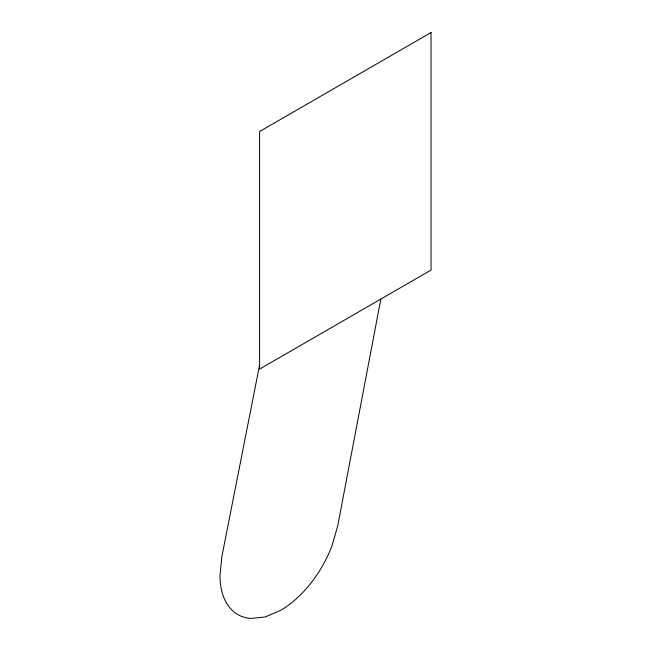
<?xml version="1.0" encoding="UTF-8"?>
<svg xmlns="http://www.w3.org/2000/svg" width="651" height="651" viewBox="0 0 651 651"><rect width="100%" height="100%" fill="white"/><g stroke="black" fill="none" stroke-linecap="round" stroke-linejoin="round"><path stroke-width="0.98" d="M380.835 299.078L337.739 525.805L331.945 545.92A83.385 48.141 -60 0 1 280.516 610.41L265.006 617.01L250.513 618.45A86.347 49.85 -60 0 1 219.973 575.923L221.82 556.865L259.594 365.032M431.027 32.55L259.594 131.526L259.594 369.084L431.027 270.1L431.027 32.55"/></g></svg>
